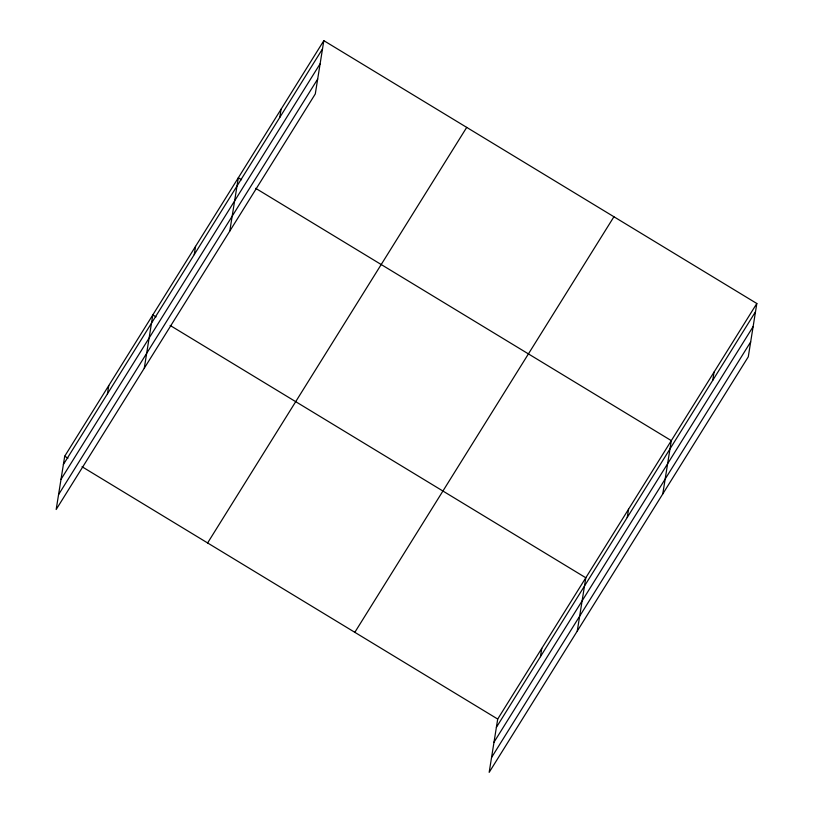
<?xml version="1.0" encoding="UTF-8"?>
<svg xmlns="http://www.w3.org/2000/svg" width="813" height="813" viewBox="0 0 813 813"><rect width="100%" height="100%" fill="white"/><g stroke="black" fill="none" stroke-linecap="round" stroke-linejoin="round"><path stroke-width="1.22" d="M323.828 40.65L64.715 456.205L56.178 509.497L315.292 93.942L323.828 40.65L756.822 303.503L748.285 356.795L489.172 772.35L497.708 719.058L756.822 303.503M107.438 393.838L108.769 385.565M144.277 368.208L152.814 314.916L156.066 316.887M194.246 254.621L195.567 246.349M229.784 231.075L238.321 177.783L241.563 179.754M279.743 117.489L281.074 109.216M540.432 656.68L541.763 648.418M577.271 631.061L585.807 577.769L170.13 325.434M627.24 517.475L628.561 509.202M662.778 493.928L671.314 440.636L255.638 188.301M712.737 380.342L714.068 372.069M63.394 464.477L322.497 48.922M61.016 479.335L320.119 63.78M58.556 494.639L317.67 79.085M207.61 542.952L466.713 127.387M354.824 632.321L613.927 216.756M496.387 727.33L755.49 311.775M494.009 742.188L753.112 326.623M491.56 757.492L750.663 341.938M64.715 456.205L67.967 458.176M82.042 466.723L497.708 719.058"/></g></svg>
